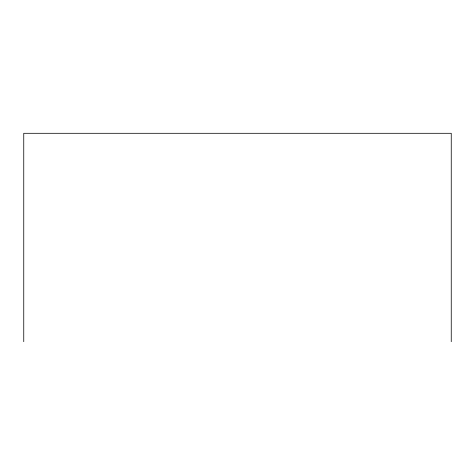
<?xml version="1.0" encoding="UTF-8"?>
<svg xmlns="http://www.w3.org/2000/svg" width="475" height="475" viewBox="0 0 475 475"><rect width="100%" height="100%" fill="white"/><g stroke="black" fill="none" stroke-linecap="round" stroke-linejoin="round"><path stroke-width="0.71" d="M451.25 341.697L451.25 133.303L23.75 133.303L23.75 341.697"/></g></svg>
